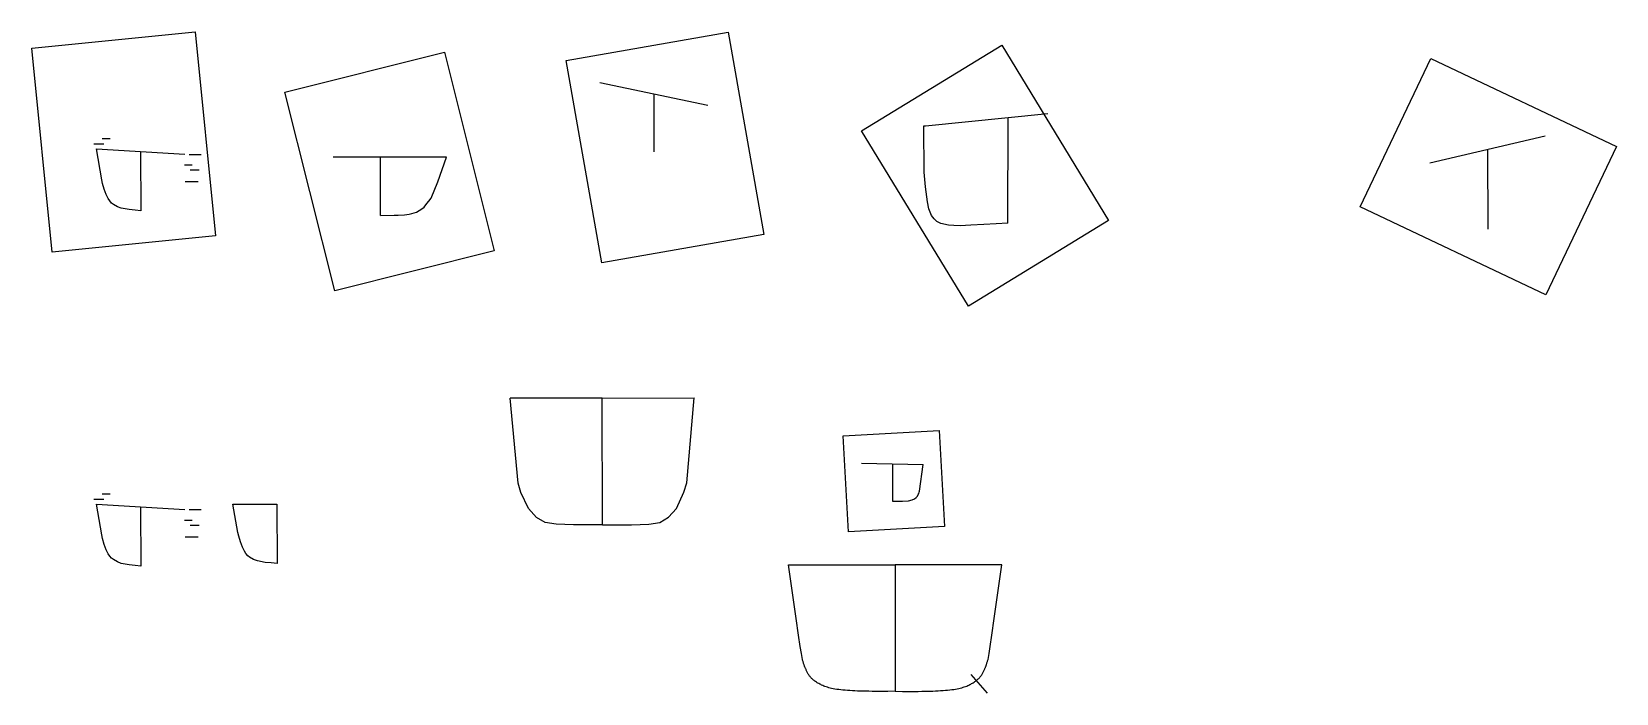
# Model space of a CAD drawing. Header units: millimetres. Extents: x 3895 to 6650, y 8897 to 10048.
import ezdxf

# ---------------------------------------------------------------- set-up
doc = ezdxf.new("R2010")
doc.units = ezdxf.units.MM
picture_1 = doc.add_image_def('image1.jpg', size_in_pixel=(1080, 1347))
picture_2 = doc.add_image_def('image2.jpg', size_in_pixel=(1080, 1350))
picture_3 = doc.add_image_def('image3.jpg', size_in_pixel=(1080, 1349))
picture_4 = doc.add_image_def('image4.jpg', size_in_pixel=(1080, 1350))
picture_5 = doc.add_image_def('image5.jpg', size_in_pixel=(1080, 1350))
picture_6 = doc.add_image_def('image6.jpg', size_in_pixel=(474, 474))

msp = doc.modelspace()

# ---------------------------------------------------------------- linework, layer by layer
for p, q in [((4882.5, 9959.1), (5070.2, 9919.9)), ((4976.3, 9939.5), (4976.3, 9838.6)), ((5448.8, 9884.2), (5661.4, 9905.5)), ((5592.2, 9714.6), (5592.8, 9898.6)), ((6325.7, 9819.7), (6526.5, 9866.4)), ((4002.7, 9852.7), (4020.2, 9852.7)), ((4007.4, 9843.8), (4160.6, 9834.8)), ((4016.3, 9790.3), (4007.4, 9843.8)), ((4017.1, 9862.2), (4031.2, 9862.2)), ((4084, 9839.3), (4084.6, 9736.3)), ((6426.1, 9843), (6426.7, 9704.4)), ((4173.3, 9815.6), (4160.1, 9815.6)), ((4168.2, 9834.4), (4189.2, 9834.4)), ((4615.8, 9829.7), (4419, 9829.3)), ((4501.1, 9728.3), (4500.9, 9829.5)), ((4161.3, 9787.3), (4184.1, 9787.3)), ((4170.3, 9807.7), (4185.9, 9807.7)), ((4886.7, 9410.4), (4726.7, 9410.1)), ((4886.7, 9410.4), (5046.7, 9410.7)), ((4887.1, 9190), (4886.7, 9410.4)), ((5337.5, 9297.2), (5444.9, 9295.1)), ((5391.2, 9296.1), (5391.2, 9231.4)), ((4002.7, 9234.7), (4020.2, 9234.7)), ((4017.1, 9244.2), (4031.2, 9244.2)), ((4007.4, 9225.8), (4160.6, 9216.8)), ((4016.3, 9172.4), (4007.4, 9225.8)), ((4084, 9221.3), (4084.6, 9118.4)), ((4168.2, 9216.5), (4189.2, 9216.5)), ((4253.1, 9176.7), (4244.2, 9225.8)), ((4244.2, 9225.8), (4320.8, 9225.8)), ((4320.8, 9225.8), (4321.4, 9122.9)), ((4173.3, 9197.7), (4160.1, 9197.7)), ((4170.3, 9189.7), (4185.9, 9189.7)), ((4161.3, 9169.4), (4184.1, 9169.4)), ((5210.6, 9120.5), (5396.1, 9120.5)), ((5396.1, 9120.5), (5396.1, 8900.5)), ((5581.7, 9120.5), (5396.1, 9120.5)), ((5527.7, 8929.8), (5556.3, 8897))]:
    msp.add_line(p, q)
for points in [[(5592.2, 9714.6), (5571.8, 9713.8), (5550.1, 9712.6), (5527.8, 9711.2), (5509, 9709.8), (5498.1, 9710.4), (5488.6, 9711.2), (5475.4, 9714), (5468.7, 9717.7), (5463.9, 9722.2), (5459.5, 9727.9), (5454.6, 9739.9), (5452, 9752), (5449, 9777.9), (5446.6, 9803.6), (5446, 9882.3), (5446, 9883.9), (5448.8, 9884.2)], [(4501.1, 9728.3), (4524.8, 9728.4), (4531.6, 9728.8), (4542.9, 9729.5), (4550.7, 9730.4), (4555.8, 9731.3), (4559.8, 9732.5), (4563.4, 9733.8), (4568.3, 9736.6), (4572.8, 9739.9), (4576.8, 9742.8), (4580.2, 9746.6), (4582.2, 9749.3), (4584.5, 9752.3), (4585.2, 9753.2), (4589.2, 9758.2), (4600.8, 9786.7), (4615.8, 9829.7)], [(4020.7, 9774), (4017.9, 9784), (4016.3, 9790.3)], [(4074.4, 9737.2), (4064, 9738.3), (4050.3, 9740.9), (4043.7, 9743.3), (4036.7, 9747.4), (4033.6, 9749.7), (4030.4, 9753.4), (4027.7, 9757.7), (4024.1, 9764.8), (4020.7, 9774)], [(4084.6, 9736.3), (4074.4, 9737.2)], [(4887.1, 9190), (4836.5, 9189.8), (4806.3, 9191), (4787.4, 9193.9), (4772.2, 9202.8), (4758.4, 9218.3), (4745.3, 9246), (4740.4, 9262.7), (4726.7, 9410.1)], [(4887.1, 9190), (4937.7, 9190), (4967.9, 9191.3), (4986.8, 9194.3), (5002, 9203.2), (5015.7, 9218.7), (5028.7, 9246.6), (5033.5, 9263.2), (5046.7, 9410.7)], [(5391.2, 9231.4), (5401.8, 9231.3), (5408.9, 9231.4), (5419.3, 9232), (5425.7, 9233.3), (5429.8, 9235.2), (5432.8, 9237.3), (5434.8, 9239.7), (5436.2, 9242.5), (5436.9, 9244.4), (5437.8, 9247), (5438.3, 9248.7), (5444.9, 9295.1)], [(4257.5, 9160.5), (4254.6, 9170.6), (4253, 9176.8)], [(4020.7, 9156), (4017.9, 9166.1), (4016.3, 9172.4)], [(4074.4, 9119.2), (4064, 9120.4), (4050.3, 9123), (4043.7, 9125.4), (4036.7, 9129.5), (4033.6, 9131.8), (4030.4, 9135.5), (4027.7, 9139.8), (4024.1, 9146.8), (4020.7, 9156)], [(4311.2, 9123.7), (4300.8, 9124.8), (4287, 9127.5), (4280.5, 9129.8), (4273.5, 9134), (4270.4, 9136.3), (4267.1, 9140), (4264.4, 9144.2), (4260.9, 9151.3), (4257.5, 9160.5)], [(4321.4, 9122.9), (4311.2, 9123.7)], [(4084.6, 9118.4), (4074.4, 9119.2)], [(5396.1, 8900.5), (5383.5, 8900.4), (5372.8, 8900.4), (5363.9, 8900.4), (5356.3, 8900.4), (5350, 8900.5), (5344.5, 8900.6), (5339.6, 8900.7), (5335, 8900.8), (5330.5, 8901), (5326, 8901.2), (5321.6, 8901.4), (5317.2, 8901.6), (5313, 8901.9), (5308.9, 8902.2), (5305, 8902.6), (5301.3, 8903), (5297.8, 8903.4), (5294.4, 8903.8), (5291.3, 8904.4), (5288.3, 8904.9), (5285.6, 8905.5), (5283, 8906.1), (5280.5, 8906.7), (5278.2, 8907.4), (5276, 8908.1), (5273.9, 8908.9), (5271.9, 8909.6), (5270, 8910.4), (5268.2, 8911.2), (5266.5, 8912.1), (5264.9, 8912.9), (5263.3, 8913.8), (5261.8, 8914.7), (5260.4, 8915.5), (5259, 8916.4), (5257.7, 8917.3), (5256.4, 8918.3), (5255.1, 8919.2), (5254, 8920.1), (5252.9, 8921.1), (5251.8, 8922.1), (5250.8, 8923), (5249.9, 8924), (5248.9, 8925.1), (5248.1, 8926.1), (5247.3, 8927.1), (5246.5, 8928.2), (5245.8, 8929.3), (5245, 8930.5), (5244.4, 8931.6), (5243.7, 8932.8), (5243.1, 8933.9), (5242.5, 8935.1), (5242, 8936.2), (5241.4, 8937.3), (5241, 8938.3), (5240.5, 8939.3), (5240.1, 8940.3), (5239.7, 8941.2), (5239.3, 8942.1), (5239, 8943), (5238.6, 8943.9), (5238.3, 8944.9), (5238, 8945.8), (5237.6, 8946.8), (5237.3, 8947.9), (5236.9, 8948.9), (5236.6, 8950), (5236.2, 8951.1), (5235.9, 8952.2), (5235.5, 8953.3), (5235.1, 8954.4), (5234.8, 8955.8), (5234.1, 8959.1), (5233, 8966), (5231, 8978.4), (5228.1, 8998.3), (5223.9, 9027.3), (5218.1, 9067.5), (5210.6, 9120.5)], [(5396.1, 8900.5), (5408.8, 8900.4), (5419.5, 8900.4), (5428.4, 8900.4), (5435.9, 8900.4), (5442.3, 8900.5), (5447.7, 8900.6), (5452.6, 8900.7), (5457.2, 8900.8), (5461.8, 8901), (5466.3, 8901.2), (5470.7, 8901.4), (5475, 8901.6), (5479.3, 8901.9), (5483.3, 8902.2), (5487.3, 8902.6), (5491, 8903), (5494.5, 8903.4), (5497.8, 8903.8), (5501, 8904.4), (5503.9, 8904.9), (5506.7, 8905.5), (5509.3, 8906.1), (5511.8, 8906.7), (5514.1, 8907.4), (5516.3, 8908.1), (5518.4, 8908.9), (5520.4, 8909.6), (5522.3, 8910.4), (5524, 8911.2), (5525.7, 8912.1), (5527.4, 8912.9), (5528.9, 8913.8), (5530.4, 8914.7), (5531.9, 8915.5), (5533.3, 8916.4), (5534.6, 8917.3), (5535.9, 8918.3), (5537.1, 8919.2), (5538.3, 8920.1), (5539.4, 8921.1), (5540.5, 8922.1), (5541.5, 8923), (5542.4, 8924), (5543.3, 8925.1), (5544.2, 8926.1), (5545, 8927.1), (5545.8, 8928.2), (5546.5, 8929.3), (5547.2, 8930.5), (5547.9, 8931.6), (5548.6, 8932.8), (5549.2, 8933.9), (5549.8, 8935.1), (5550.3, 8936.2), (5550.8, 8937.3), (5551.3, 8938.3), (5551.8, 8939.3), (5552.2, 8940.3), (5552.6, 8941.2), (5552.9, 8942.1), (5553.3, 8943), (5553.6, 8943.9), (5554, 8944.9), (5554.3, 8945.8), (5554.7, 8946.8), (5555, 8947.9), (5555.4, 8948.9), (5555.7, 8950), (5556.1, 8951.1), (5556.4, 8952.2), (5556.8, 8953.3), (5557.1, 8954.4), (5557.5, 8955.8), (5558.2, 8959.1), (5559.3, 8966), (5561.2, 8978.4), (5564.2, 8998.3), (5568.4, 9027.3), (5574.1, 9067.5), (5581.7, 9120.5)]]:
    msp.add_lwpolyline(points)

# ---------------------------------------------------------------- pictures from other files: only their frames are drawn
image = msp.add_image(picture_3, insert=(3930, 9664.2), size_in_units=(285.7, 356.9), rotation=5.7003)
image.dxf.flags = 7
image = msp.add_image(picture_2, insert=(4886.1, 9645.6), size_in_units=(285.8, 357.2), rotation=9.9824)
image.dxf.flags = 7
image = msp.add_image(picture_1, insert=(4612.1, 10012.4), size_in_units=(285.8, 356.4), rotation=-165.9082)
image.dxf.flags = 7
image = msp.add_image(picture_4, insert=(5523.3, 9570.6), size_in_units=(285.8, 357.2), rotation=31.3885)
image.dxf.flags = 7
image = msp.add_image(picture_5, insert=(6527.4, 9589.8), size_in_units=(285.8, 357.2), rotation=64.5764)
image.dxf.flags = 7
image = msp.add_image(picture_6, insert=(5314.7, 9177.8), size_in_units=(167.2, 167.2), rotation=3.1558)
image.dxf.flags = 7

doc.saveas('drawing.dxf')
